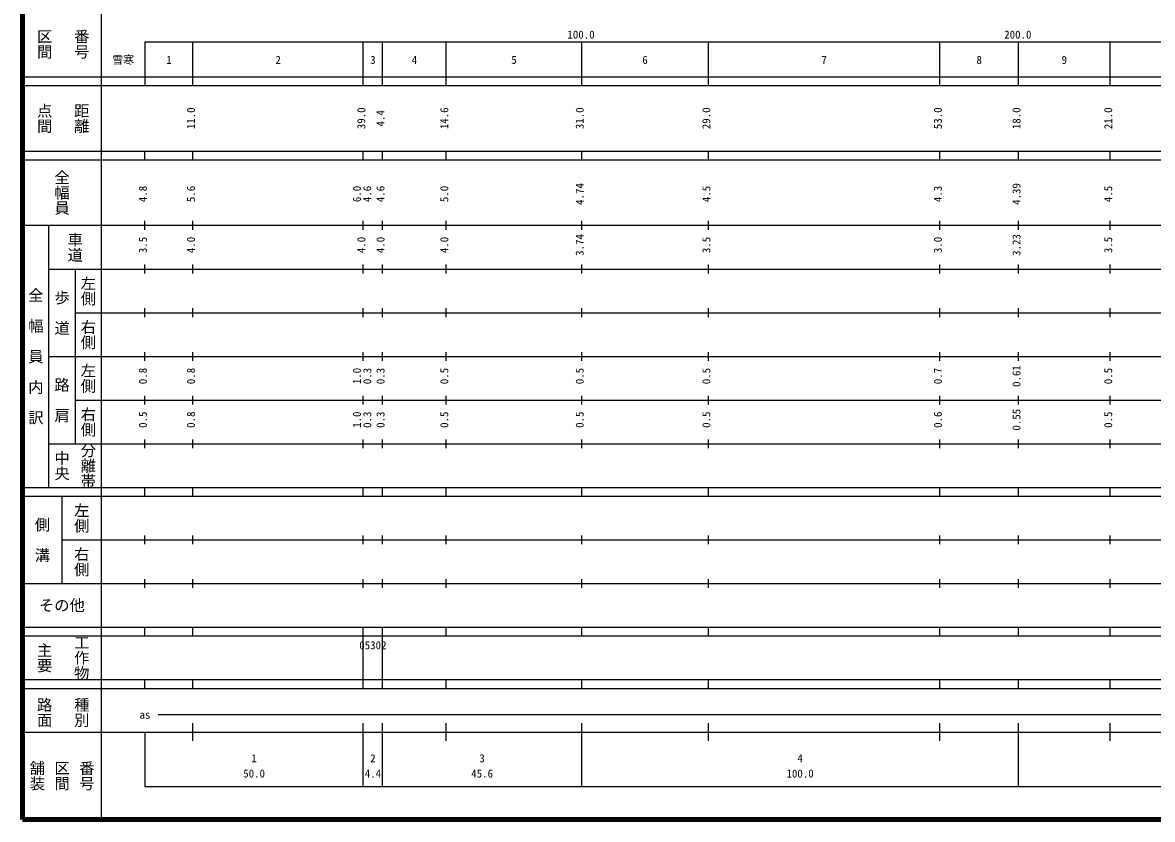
# Model space of a CAD drawing. Units: millimetres on the paper, enlarged 1000 times. Extents: x 40000 to 680000, y 20000 to 380000.
# Drawn here: x 40000 to 298658, y 20000 to 202409 of the extents above; entities that cross this region are included whole.
import ezdxf
from ezdxf.enums import TextEntityAlignment as Align

# ---------------------------------------------------------------- set-up
doc = ezdxf.new("R2010")
doc.units = ezdxf.units.MM
doc.header["$LTSCALE"] = 1000
doc.layers.add('M-TTL', color=2, linetype='Continuous', lineweight=140)
doc.layers.add('M-TTL-BAND', color=7, linetype='Continuous', lineweight=25)
doc.styles.add('@ＭＳ ゴシック', font='')
doc.styles.add('ＭＳ ゴシック', font='')
doc.styles.get('@ＭＳ ゴシック').set_extended_font_data('@MS Gothic')
doc.styles.get('ＭＳ ゴシック').set_extended_font_data('MS Gothic')

msp = doc.modelspace()

# ---------------------------------------------------------------- linework, layer by layer
at = {"layer": 'M-TTL'}
for p, q in [((40000, 380000), (40000, 20000)), ((40000, 20000), (680000, 20000))]:
    msp.add_line(p, q, dxfattribs=at)
at = {"layer": 'M-TTL-BAND'}
for p, q in [((58000, 370000), (58000, 20000)), ((68000, 198000), (579000, 198000)), ((68000, 198000), (68000, 188000)), ((79000, 188000), (79000, 198000)), ((118000, 188000), (118000, 198000)), ((122400, 188000), (122400, 198000)), ((137000, 188000), (137000, 198000)), ((168000, 188000), (168000, 198000)), ((197000, 188000), (197000, 198000)), ((250000, 188000), (250000, 198000)), ((268000, 188000), (268000, 198000)), ((289000, 188000), (289000, 198000)), ((40000, 190000), (579000, 190000)), ((40000, 188000), (579000, 188000)), ((40000, 173000), (579000, 173000)), ((40000, 171000), (579000, 171000)), ((68000, 171000), (68000, 173000)), ((79000, 171000), (79000, 173000)), ((118000, 171000), (118000, 173000)), ((122400, 171000), (122400, 173000)), ((137000, 171000), (137000, 173000)), ((168000, 171000), (168000, 173000)), ((197000, 171000), (197000, 173000)), ((250000, 171000), (250000, 173000)), ((268000, 171000), (268000, 173000)), ((289000, 171000), (289000, 173000)), ((40000, 156000), (579000, 156000)), ((46000, 96000), (46000, 156000)), ((68000, 155000), (68000, 157000)), ((79000, 155000), (79000, 157000)), ((118000, 155000), (118000, 157000)), ((122400, 155000), (122400, 157000)), ((137000, 155000), (137000, 157000)), ((168000, 155000), (168000, 157000)), ((197000, 155000), (197000, 157000)), ((250000, 155000), (250000, 157000)), ((268000, 155000), (268000, 157000)), ((289000, 155000), (289000, 157000)), ((46000, 146000), (579000, 146000)), ((52000, 146000), (52000, 106000)), ((68000, 145000), (68000, 147000)), ((79000, 145000), (79000, 147000)), ((118000, 145000), (118000, 147000)), ((122400, 145000), (122400, 147000)), ((137000, 145000), (137000, 147000)), ((168000, 145000), (168000, 147000)), ((197000, 145000), (197000, 147000)), ((250000, 145000), (250000, 147000)), ((268000, 145000), (268000, 147000)), ((289000, 145000), (289000, 147000)), ((52000, 136000), (579000, 136000)), ((68000, 135000), (68000, 137000)), ((79000, 135000), (79000, 137000)), ((118000, 135000), (118000, 137000)), ((122400, 135000), (122400, 137000)), ((137000, 135000), (137000, 137000)), ((168000, 135000), (168000, 137000)), ((197000, 135000), (197000, 137000)), ((250000, 135000), (250000, 137000)), ((268000, 135000), (268000, 137000)), ((289000, 135000), (289000, 137000)), ((68000, 125000), (68000, 127000)), ((79000, 125000), (79000, 127000)), ((118000, 125000), (118000, 127000)), ((122400, 125000), (122400, 127000)), ((137000, 125000), (137000, 127000)), ((168000, 125000), (168000, 127000)), ((197000, 125000), (197000, 127000)), ((250000, 125000), (250000, 127000)), ((268000, 125000), (268000, 127000)), ((289000, 125000), (289000, 127000)), ((46000, 126000), (579000, 126000)), ((68000, 115000), (68000, 117000)), ((79000, 115000), (79000, 117000)), ((118000, 115000), (118000, 117000)), ((122400, 115000), (122400, 117000)), ((137000, 115000), (137000, 117000)), ((168000, 115000), (168000, 117000)), ((197000, 115000), (197000, 117000)), ((250000, 115000), (250000, 117000)), ((268000, 115000), (268000, 117000)), ((289000, 115000), (289000, 117000)), ((52000, 116000), (579000, 116000)), ((68000, 105000), (68000, 107000)), ((79000, 105000), (79000, 107000)), ((118000, 105000), (118000, 107000)), ((122400, 105000), (122400, 107000)), ((137000, 105000), (137000, 107000)), ((168000, 105000), (168000, 107000)), ((197000, 105000), (197000, 107000)), ((250000, 105000), (250000, 107000)), ((268000, 105000), (268000, 107000)), ((289000, 105000), (289000, 107000)), ((46000, 106000), (579000, 106000)), ((40000, 96000), (579000, 96000)), ((68000, 94000), (68000, 96000)), ((79000, 94000), (79000, 96000)), ((118000, 94000), (118000, 96000)), ((122400, 94000), (122400, 96000)), ((137000, 94000), (137000, 96000)), ((168000, 94000), (168000, 96000)), ((197000, 94000), (197000, 96000)), ((250000, 94000), (250000, 96000)), ((268000, 94000), (268000, 96000)), ((289000, 94000), (289000, 96000)), ((40000, 94000), (579000, 94000)), ((49000, 94000), (49000, 74000)), ((49000, 84000), (579000, 84000)), ((68000, 83000), (68000, 85000)), ((79000, 83000), (79000, 85000)), ((118000, 83000), (118000, 85000)), ((122400, 83000), (122400, 85000)), ((137000, 83000), (137000, 85000)), ((168000, 83000), (168000, 85000)), ((197000, 83000), (197000, 85000)), ((250000, 83000), (250000, 85000)), ((268000, 83000), (268000, 85000)), ((289000, 83000), (289000, 85000)), ((40000, 74000), (579000, 74000)), ((68000, 73000), (68000, 75000)), ((79000, 73000), (79000, 75000)), ((118000, 73000), (118000, 75000)), ((122400, 73000), (122400, 75000)), ((137000, 73000), (137000, 75000)), ((168000, 73000), (168000, 75000)), ((197000, 73000), (197000, 75000)), ((250000, 73000), (250000, 75000)), ((268000, 73000), (268000, 75000)), ((289000, 73000), (289000, 75000)), ((40000, 64000), (579000, 64000)), ((68000, 62000), (68000, 64000)), ((79000, 62000), (79000, 64000)), ((118000, 62000), (118000, 64000)), ((122400, 62000), (122400, 64000)), ((137000, 62000), (137000, 64000)), ((168000, 62000), (168000, 64000)), ((197000, 62000), (197000, 64000)), ((250000, 62000), (250000, 64000)), ((268000, 62000), (268000, 64000)), ((289000, 62000), (289000, 64000)), ((40000, 62000), (579000, 62000)), ((118000, 52000), (118000, 62000)), ((122400, 52000), (122400, 62000)), ((40000, 52000), (579000, 52000)), ((68000, 50000), (68000, 52000)), ((79000, 50000), (79000, 52000)), ((118000, 50000), (118000, 52000)), ((122400, 50000), (122400, 52000)), ((137000, 50000), (137000, 52000)), ((168000, 50000), (168000, 52000)), ((197000, 50000), (197000, 52000)), ((250000, 50000), (250000, 52000)), ((268000, 50000), (268000, 52000)), ((289000, 50000), (289000, 52000)), ((40000, 50000), (579000, 50000)), ((71000, 44000), (565000, 44000)), ((79000, 38000), (79000, 42000)), ((118000, 27500), (118000, 42000)), ((122400, 27500), (122400, 42000)), ((137000, 38000), (137000, 42000)), ((168000, 27500), (168000, 42000)), ((197000, 38000), (197000, 42000)), ((250000, 38000), (250000, 42000)), ((268000, 27500), (268000, 42000)), ((289000, 38000), (289000, 42000)), ((40000, 40000), (579000, 40000)), ((68000, 40000), (68000, 27500)), ((68000, 27500), (579000, 27500))]:
    msp.add_line(p, q, dxfattribs=at)

# ---------------------------------------------------------------- texts
at = {"layer": 'M-TTL-BAND', "style": '@ＭＳ ゴシック'}
for s, p in [('区間', (45000, 197500)), ('番号', (53500, 197500)), ('点間', (45000, 180500)), ('距離', (53500, 180500)), ('全幅員', (49000, 163500)), ('車道', (52000, 151000)), ('左側', (55000, 141000)), ('全\u3000幅\u3000員\u3000内\u3000訳', (43000, 126000)), ('歩\u3000道', (49000, 136000)), ('右側', (55000, 131000)), ('左側', (55000, 121000)), ('路\u3000肩', (49000, 116000)), ('右側', (55000, 111000)), ('中央', (49000, 101000)), ('分離帯', (55000, 101000)), ('左側', (53500, 89000)), ('側\u3000溝', (44500, 84000)), ('右側', (53500, 79000)), ('主要', (45000, 57000)), ('工作物', (53500, 57000)), ('路面', (45000, 44500)), ('種別', (53500, 44500)), ('舗装', (43333, 30000)), ('区間', (49000, 30000)), ('番号', (54667, 30000))]:
    msp.add_text(s, height=2566, rotation=270, dxfattribs=at).set_placement(p, align=Align.MIDDLE_CENTER)
at = {"layer": 'M-TTL-BAND', "style": 'ＭＳ ゴシック'}
for s, p in [('100.0', (167844, 198195)), ('200.0', (267844, 198195)), ('雪寒', (63017, 192405)), ('1', (73500, 192405)), ('2', (98500, 192405)), ('3', (120200, 192405)), ('4', (129700, 192405)), ('5', (152500, 192405)), ('6', (182500, 192405)), ('7', (223500, 192405)), ('8', (259000, 192405)), ('9', (278500, 192405)), ('as', (68000, 42500)), ('1', (93000, 32523)), ('2', (120200, 32523)), ('3', (145200, 32523)), ('4', (218000, 32523)), ('50.0', (93000, 29033)), ('4.4', (120200, 29033)), ('45.6', (145200, 29033)), ('100.0', (218000, 29033))]:
    msp.add_text(s, height=1833, dxfattribs=at).set_placement(p, align=Align.BOTTOM_CENTER)
for s, p in [('11.0', (80000, 180500)), ('39.0', (119000, 180500)), ('4.4', (123400, 180500)), ('14.6', (138000, 180500)), ('31.0', (169000, 180500)), ('29.0', (198000, 180500)), ('53.0', (251000, 180500)), ('18.0', (269000, 180500)), ('21.0', (290000, 180500)), ('4.74', (169000, 163174)), ('4.8', (69000, 163174)), ('5.6', (80000, 163174)), ('6.0', (118000, 163174)), ('4.6', (120370, 163174)), ('4.6', (123400, 163174)), ('5.0', (138000, 163174)), ('4.5', (198000, 163174)), ('4.3', (251000, 163174)), ('4.39', (269000, 163174)), ('4.5', (290000, 163174)), ('3.5', (69000, 151500)), ('4.0', (80000, 151500)), ('4.0', (119000, 151500)), ('4.0', (123400, 151500)), ('4.0', (138000, 151500)), ('3.74', (169000, 151500)), ('3.5', (198000, 151500)), ('3.0', (251000, 151500)), ('3.23', (269000, 151500)), ('3.5', (290000, 151500)), ('0.8', (69000, 121500)), ('0.8', (80000, 121500)), ('1.0', (118000, 121500)), ('0.3', (120370, 121500)), ('0.3', (123400, 121500)), ('0.5', (138000, 121500)), ('0.5', (169000, 121500)), ('0.5', (198000, 121500)), ('0.7', (251000, 121500)), ('0.61', (269000, 121500)), ('0.5', (290000, 121500)), ('0.55', (269000, 111500)), ('0.5', (69000, 111500)), ('0.8', (80000, 111500)), ('1.0', (118000, 111500)), ('0.3', (120370, 111500)), ('0.3', (123400, 111500)), ('0.5', (138000, 111500)), ('0.5', (169000, 111500)), ('0.5', (198000, 111500)), ('0.6', (251000, 111500)), ('0.5', (290000, 111500))]:
    msp.add_text(s, height=1833, rotation=90, dxfattribs=at).set_placement(p, align=Align.BOTTOM_CENTER)
msp.add_text('その他', height=2566, dxfattribs=at).set_placement((49000, 69000), align=Align.MIDDLE_CENTER)
msp.add_text('05302', height=1833, dxfattribs=at).set_placement((117075, 58405), align=Align.BOTTOM_LEFT)

doc.saveas('drawing.dxf')
